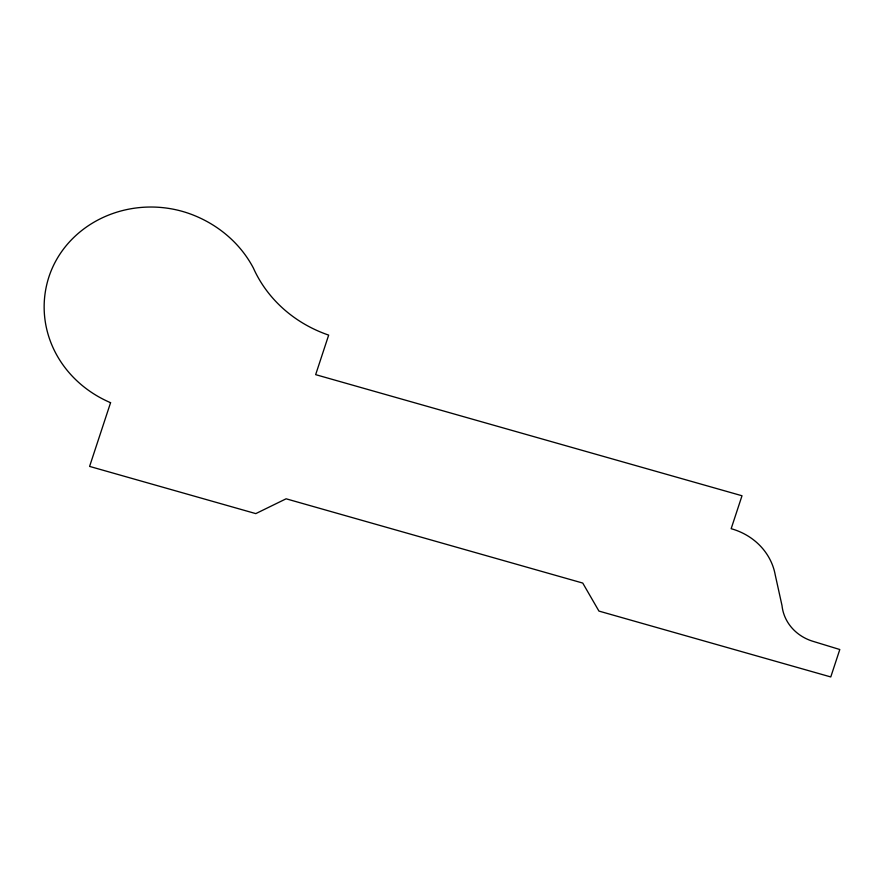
<?xml version="1.0" encoding="UTF-8"?>
<svg xmlns="http://www.w3.org/2000/svg" width="884" height="884" viewBox="0 0 884 884"><rect width="100%" height="100%" fill="white"/><g stroke="black" fill="none" stroke-linecap="round" stroke-linejoin="round"><path stroke-width="1.33" d="M110.577 402.695L89.593 466.409L255.796 513.615L286.107 498.797L582.744 583.064L598.943 611.087L830.772 676.945L839.8 649.519L813.402 641.452A45.051 41.559 1.6 0 1 782.02 605.639L775.224 574.876A62.775 57.913 1.6 0 0 731.156 528.698L742.007 495.758L315.654 374.65L328.671 335.113A129.815 119.76 1.6 0 1 253.365 268.018A118.323 109.152 1.6 0 0 192.988 214.967A107.008 98.721 1.6 0 0 48.145 279.388A113.793 104.975 1.6 0 0 110.577 402.695"/></g></svg>
